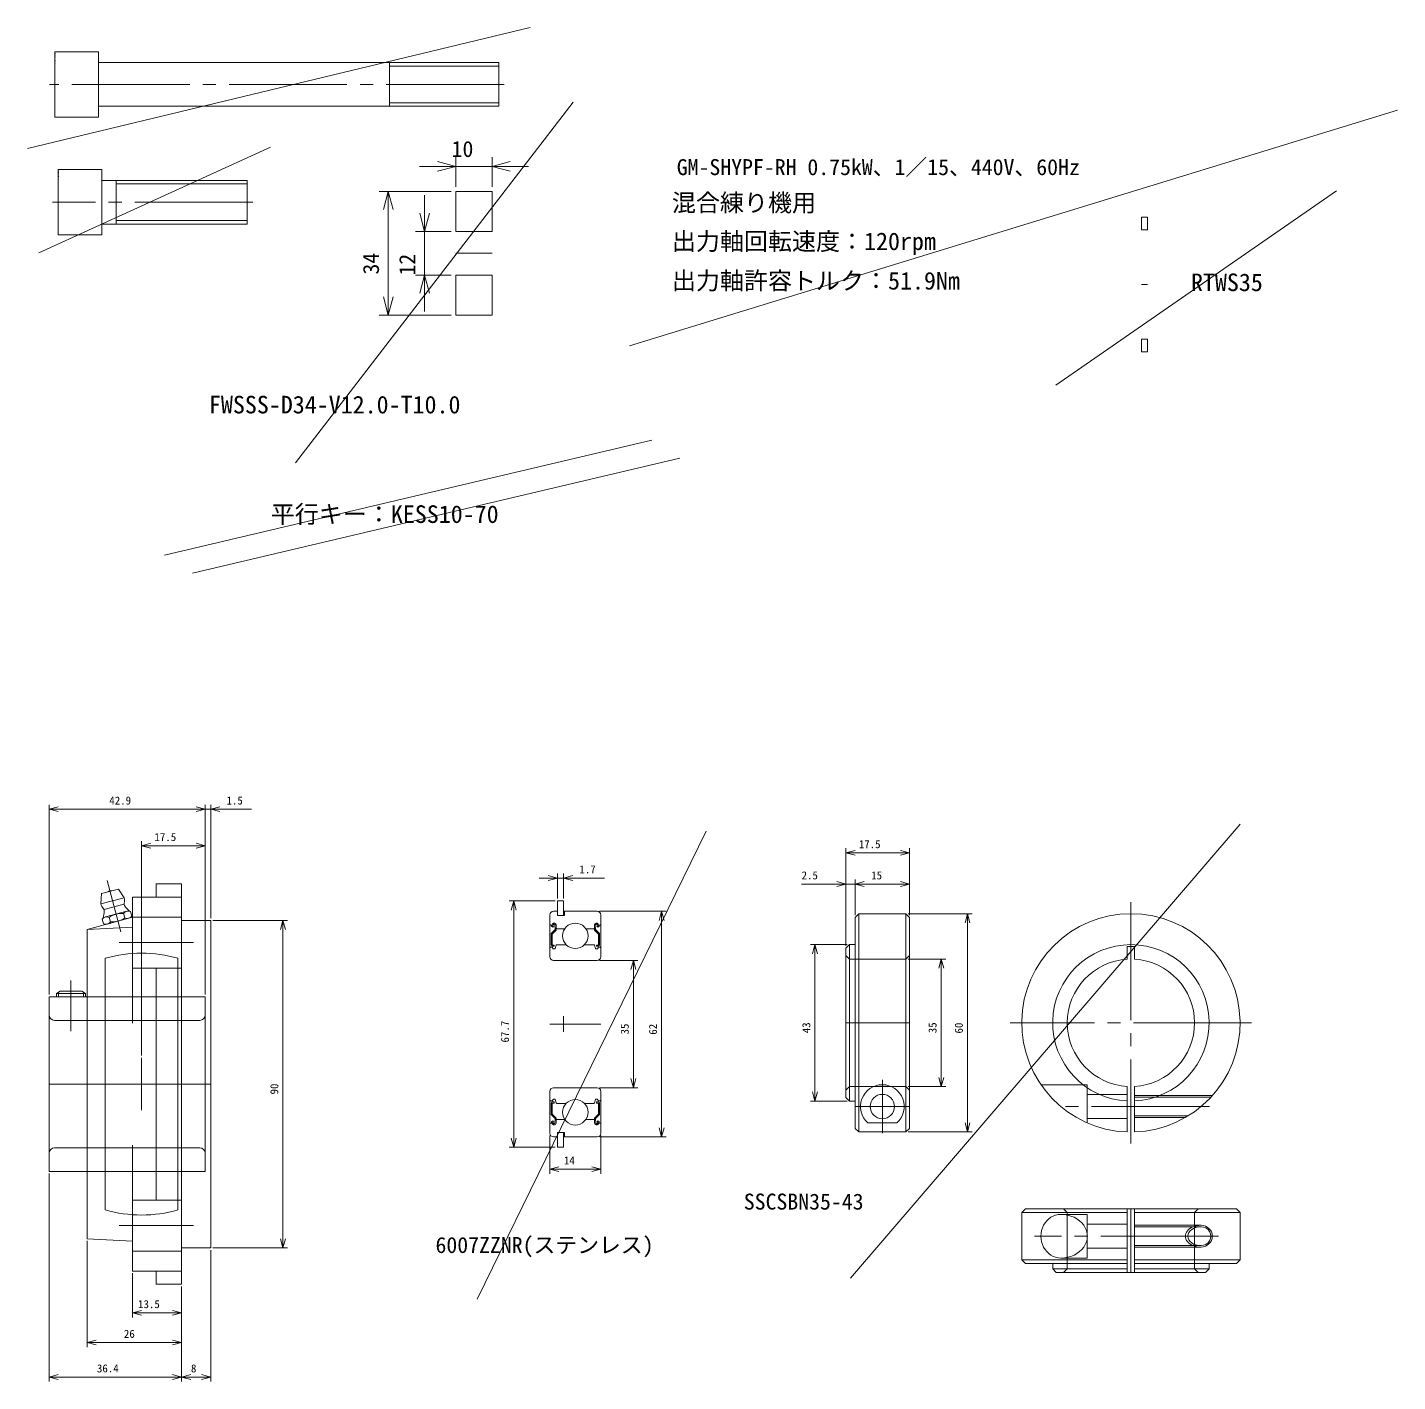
# Model space of a CAD drawing. Units: millimetres at full size. Extents: x -19442 to 19442, y -5866 to 5866.
# Drawn here: x -5400.3 to -5023.7, y 2603.5 to 2975.7 of the extents above; entities that cross this region are included whole.
import ezdxf
from ezdxf.enums import TextEntityAlignment as Align

# ---------------------------------------------------------------- set-up
doc = ezdxf.new("R2010")
doc.units = ezdxf.units.MM
doc.header["$LTSCALE"] = 3.6
doc.linetypes.add('CHAIN2', pattern=[12, 9, -1, 1, -1])
for name, color, linetype, lineweight in [('0-3_04_HIDDEN', 7, 'Continuous', 9), ('0-4_05_CENTER', 2, 'CHAIN2', 9), ('0-5_08_DIM', 3, 'Continuous', 9), ('0-6_0', 2, 'Continuous', 9), ('0-7_10_DRAFT', 1, 'Continuous', 9)]:
    doc.layers.add(name, color=color, linetype=linetype, lineweight=lineweight)
doc.styles.add('ＭＳ ゴシック', font='')
doc.styles.get('ＭＳ ゴシック').set_extended_font_data('MS Gothic')

# ---------------------------------------------------------------- blocks, each defined once
blk = doc.blocks.new('B6007ZZNRa_1')
at = {"layer": '0-6_0'}
for p, q in [((-2.78, 31), (-1.7, 31)), ((-1.7, 31), (-1.7, 29.805)), ((0.2, 31), (9.22, 31)), ((0.2, 31), (0.2, 29.805)), ((-3.78, 30), (-3.78, 18.5)), ((-3.58, 27.2), (-3.28, 27.2)), ((-3.28, 27.2), (-3.049, 27.53)), ((-2.961, 26.61), (-3.206, 26.782)), ((-3.034, 27.028), (-2.803, 27.357)), ((-2.789, 26.855), (-3.034, 27.028)), ((-2.961, 26.61), (-2.789, 26.855)), ((-2.385, 27.234), (-2.338, 25.974)), ((-2.087, 27.272), (-2.008, 26.382)), ((-1.7, 29.805), (0, 29.805)), ((0, 29.805), (0.2, 29.805)), ((8.527, 27.272), (8.448, 26.382)), ((8.478, 26.721), (8.478, 25.85)), ((8.825, 27.234), (8.778, 25.974)), ((9.229, 26.855), (9.474, 27.028)), ((9.401, 26.61), (9.229, 26.855)), ((9.474, 27.028), (9.243, 27.357)), ((9.401, 26.61), (9.646, 26.782)), ((9.72, 27.2), (9.489, 27.53)), ((10.02, 27.2), (9.72, 27.2)), ((10.22, 30), (10.22, 18.5)), ((-2.338, 25.974), (-3.438, 24.874)), ((-3.438, 24.874), (-3.438, 21.7)), ((-3.138, 24.75), (-3.138, 21.7)), ((-1.809, 26.2), (0.314, 26.2)), ((8.249, 26.2), (6.126, 26.2)), ((8.478, 25.85), (9.578, 24.75)), ((8.778, 25.974), (9.878, 24.874)), ((9.578, 24.75), (9.578, 21.7)), ((9.878, 24.874), (9.878, 21.7)), ((-3.58, 21.1), (-3.18, 21.1)), ((-3.18, 21.1), (-2.862, 20.721)), ((-2.618, 21.7), (-3.138, 21.7)), ((-3.138, 21.4), (-2.618, 21.4)), ((-2.709, 20.65), (-2.534, 20.65)), ((-2.618, 21.4), (-2.618, 21.7)), ((-2.346, 20.781), (-2.023, 21.668)), ((-1.835, 21.8), (0.721, 21.8)), ((8.275, 21.8), (5.719, 21.8)), ((8.786, 20.781), (8.463, 21.668)), ((9.149, 20.65), (8.974, 20.65)), ((9.62, 21.1), (9.302, 20.721)), ((10.02, 21.1), (9.62, 21.1)), ((-2.78, 17.5), (9.22, 17.5)), ((-3.78, -18.5), (-3.78, -30)), ((-2.78, -17.5), (9.22, -17.5)), ((10.22, -18.5), (10.22, -30)), ((-3.58, -21.1), (-3.18, -21.1)), ((-3.438, -24.874), (-3.438, -21.7)), ((-3.18, -21.1), (-2.862, -20.721)), ((-3.138, -21.4), (-2.618, -21.4)), ((-3.138, -24.75), (-3.138, -21.7)), ((-2.618, -21.7), (-3.138, -21.7)), ((-2.709, -20.65), (-2.534, -20.65)), ((-2.618, -21.4), (-2.618, -21.7)), ((-2.346, -20.781), (-2.023, -21.668)), ((-1.835, -21.8), (0.721, -21.8)), ((8.275, -21.8), (5.719, -21.8)), ((8.786, -20.781), (8.463, -21.668)), ((9.149, -20.65), (8.974, -20.65)), ((9.058, -21.4), (9.058, -21.7)), ((9.578, -21.4), (9.058, -21.4)), ((9.058, -21.7), (9.578, -21.7)), ((9.62, -21.1), (9.302, -20.721)), ((9.578, -24.75), (9.578, -21.7)), ((10.02, -21.1), (9.62, -21.1)), ((9.878, -24.874), (9.878, -21.7)), ((-2.338, -25.974), (-3.438, -24.874)), ((-2.038, -25.85), (-3.138, -24.75)), ((-2.385, -27.234), (-2.338, -25.974)), ((-2.038, -26.721), (-2.038, -25.85)), ((-1.809, -26.2), (0.314, -26.2)), ((8.249, -26.2), (6.126, -26.2)), ((8.478, -25.85), (9.578, -24.75)), ((8.478, -26.721), (8.478, -25.85)), ((8.778, -25.974), (9.878, -24.874)), ((8.825, -27.234), (8.778, -25.974)), ((-3.58, -27.2), (-3.28, -27.2)), ((-3.28, -27.2), (-3.049, -27.53)), ((-2.961, -26.61), (-3.206, -26.782)), ((-2.789, -26.855), (-3.034, -27.028)), ((-3.034, -27.028), (-2.803, -27.357)), ((-2.961, -26.61), (-2.789, -26.855)), ((-2.087, -27.272), (-2.008, -26.382)), ((-1.7, -29.805), (0, -29.805)), ((-1.7, -31), (-1.7, -29.805)), ((0, -29.805), (0.2, -29.805)), ((0.2, -31), (0.2, -29.805)), ((8.527, -27.272), (8.448, -26.382)), ((9.401, -26.61), (9.229, -26.855)), ((9.229, -26.855), (9.474, -27.028)), ((9.474, -27.028), (9.243, -27.357)), ((9.401, -26.61), (9.646, -26.782)), ((9.72, -27.2), (9.489, -27.53)), ((10.02, -27.2), (9.72, -27.2)), ((-2.78, -31), (-1.7, -31)), ((0.2, -31), (9.22, -31)), ((0.27, -31), (0.27, -31)), ((2.72, -31), (2.72, -31))]:
    blk.add_line(p, q, dxfattribs=at)
for points in [[(0, 29.805), (0, 33.85), (-1.7, 33.85), (-1.7, 31)], [(-2.038, 26.721), (-2.038, 25.85), (-3.138, 24.75)], [(9.578, 21.4), (9.058, 21.4), (9.058, 21.7), (9.578, 21.7)], [(0, -29.805), (0, -33.85), (-1.7, -33.85), (-1.7, -31)]]:
    blk.add_lwpolyline(points, dxfattribs=at)
for centre in [(3.22, 24.25), (3.22, -24.25)]:
    blk.add_circle(centre, 3.5, dxfattribs=at)
for centre, radius, start, end in [((-2.78, 30), 1, 90, 180), ((9.22, 30), 1, 0, 90), ((-3.58, 27.4), 0.2, 180, 270), ((-3.035, 27.027), 0.3, 144.93555, 235.03769), ((-2.615, 27.225), 0.53, 5.06514, 144.93555), ((-2.615, 27.225), 0.23, 2.13108, 144.93555), ((-1.809, 26.4), 0.2, 185.06514, 270), ((8.249, 26.4), 0.2, 270, 354.93486), ((9.055, 27.225), 0.53, 35.06445, 174.93486), ((9.055, 27.225), 0.23, 35.06445, 177.86892), ((9.475, 27.027), 0.3, 304.96231, 35.06445), ((10.02, 27.4), 0.2, 270, 0), ((-3.58, 20.9), 0.2, 90, 180), ((-3.138, 21.7), 0.3, 180, 270), ((-2.709, 20.85), 0.2, 219.99908, 270), ((-2.534, 20.85), 0.2, 270, 339.97033), ((-1.835, 21.6), 0.2, 90, 159.97033), ((8.275, 21.6), 0.2, 20.02967, 90), ((8.974, 20.85), 0.2, 200.02967, 270), ((9.149, 20.85), 0.2, 270, 320.00092), ((9.578, 21.7), 0.3, 270, 0), ((10.02, 20.9), 0.2, 0, 90), ((-2.78, 18.5), 1, 180, 270), ((9.22, 18.5), 1, 270, 0), ((-2.78, -18.5), 1, 90, 180), ((9.22, -18.5), 1, 0, 90), ((-3.58, -20.9), 0.2, 180, 270), ((-3.138, -21.7), 0.3, 90, 180), ((-2.709, -20.85), 0.2, 90, 140.00092), ((-2.534, -20.85), 0.2, 20.02967, 90), ((-1.835, -21.6), 0.2, 200.02967, 270), ((8.275, -21.6), 0.2, 270, 339.97033), ((8.974, -20.85), 0.2, 90, 159.97033), ((9.149, -20.85), 0.2, 39.99908, 90), ((9.578, -21.7), 0.3, 0, 90), ((10.02, -20.9), 0.2, 270, 0), ((-1.809, -26.4), 0.2, 90, 174.93486), ((8.249, -26.4), 0.2, 5.06514, 90), ((-3.58, -27.4), 0.2, 90, 180), ((-2.78, -30), 1, 180, 270), ((-3.035, -27.027), 0.3, 124.96231, 215.06445), ((-2.615, -27.225), 0.53, 215.06445, 354.93486), ((-2.615, -27.225), 0.23, 215.06445, 357.86892), ((9.055, -27.225), 0.53, 185.06514, 324.93555), ((9.055, -27.225), 0.23, 182.13108, 324.93555), ((9.22, -30), 1, 270, 0), ((9.475, -27.027), 0.3, 324.93555, 55.03769), ((10.02, -27.4), 0.2, 0, 90)]:
    blk.add_arc(centre, radius, start, end, dxfattribs=at)
at = {"layer": '0-7_10_DRAFT'}
for p, q in [((-3.78, 0), (10.22, 0)), ((0, 2.154), (0, -2.154))]:
    blk.add_line(p, q, dxfattribs=at)
blk = doc.blocks.new('SCSBN35-43c_1')
at = {"layer": '0-3_04_HIDDEN', "color": 2}
for p, q in [((-19.261, 16), (-12, 16)), ((-17.5, 16.5), (-18.5, 17.5)), ((-17.5, 1), (-17.5, 16.5)), ((-12, 4), (-12, 16)), ((17.5, 16.5), (18.5, 17.5)), ((17.5, 1), (17.5, 16.5)), ((-1, 13.3), (-12, 13.3)), ((19.261, 13), (1, 13)), ((19.261, 12.6), (1, 12.6)), ((-19.261, 4), (-12, 4)), ((-1, 6.7), (-12, 6.7)), ((19.261, 7.4), (1, 7.4)), ((19.261, 7), (1, 7)), ((-17.5, 1), (-18.5, 0)), ((17.5, 1), (18.5, 0))]:
    blk.add_line(p, q, dxfattribs=at)
at = {"layer": '0-4_05_CENTER'}
blk.add_line((24.114, 10), (-26.532, 10), dxfattribs=at)
at = {"layer": '0-6_0'}
for p, q in [((-30, 16.5), (-29, 17.5)), ((-30, 16.5), (-30, 10)), ((-1, 16.5), (-30, 16.5)), ((-29, 17.5), (29, 17.5)), ((-1, 0), (-1, 17.5)), ((1, 0), (1, 17.5)), ((30, 16.5), (1, 16.5)), ((30, 16.5), (29, 17.5)), ((30, 3.5), (30, 16.5)), ((-30, 3.5), (-30, 10)), ((-30, 3.5), (-29, 2.5)), ((-1, 3.5), (-30, 3.5)), ((-29, 2.5), (-1, 2.5)), ((-21.5, 2.5), (-21.5, 1)), ((-21.5, 1), (-20.5, 0)), ((-21.5, 1), (-1, 1)), ((20.5, 0), (-20.5, 0)), ((30, 3.5), (1, 3.5)), ((1, 2.5), (29, 2.5)), ((1, 1), (21.5, 1)), ((20.5, 0), (21.5, 1)), ((21.5, 2.5), (21.5, 1)), ((30, 3.5), (29, 2.5))]:
    blk.add_line(p, q, dxfattribs=at)
for centre, major_axis, ratio, start_param, end_param in [((-19.261, 10), (0, 6), 0.909509, 0, 3.1415927), ((-19.261, 10), (-7.261, 0), 0.826291, 1.5707963, 4.712389), ((19.261, 10), (4.295, 0), 0.69853, 1.5707963, 4.712389), ((19.261, 10), (-3.62, 0), 0.718155, 4.712389, 7.8539816), ((19.261, 10), (3.099, 0), 0.967954, 4.712389, 7.8539816), ((19.261, 10), (-2.735, 0), 0.950639, 1.5707963, 4.712389)]:
    blk.add_ellipse(centre, major_axis=major_axis, ratio=ratio, start_param=start_param, end_param=end_param, dxfattribs=at)
at = {"layer": '0-7_10_DRAFT'}
blk.add_line((0, 0), (0, 17.5), dxfattribs=at)
blk = doc.blocks.new('SCSBN35-43b_1')
at = {"layer": '0-3_04_HIDDEN', "color": 2}
for p, q in [((1, 17.5), (0, 18.5)), ((1, 17.5), (16.5, 17.5)), ((16.5, 17.5), (17.5, 18.5)), ((1, -17.5), (0, -18.5)), ((1, -17.5), (16.5, -17.5)), ((16.5, -17.5), (17.5, -18.5))]:
    blk.add_line(p, q, dxfattribs=at)
at = {"layer": '0-4_05_CENTER'}
for p, q in [((10, -15.637), (10, -30.363)), ((2.637, -23), (17.363, -23))]:
    blk.add_line(p, q, dxfattribs=at)
at = {"layer": '0-6_0'}
for p, q in [((3.5, 30), (2.5, 29)), ((2.5, 29), (2.5, -29)), ((3.5, -30), (3.5, 30)), ((3.5, 30), (10, 30)), ((16.5, 30), (10, 30)), ((16.5, -30), (16.5, 30)), ((16.5, 30), (17.5, 29)), ((17.5, 29), (17.5, -29)), ((1, 21.5), (0, 20.5)), ((0, -20.5), (0, 20.5)), ((2.5, 21.5), (1, 21.5)), ((1, -21.5), (1, 21.5)), ((0, -20.5), (1, -21.5)), ((2.5, -21.5), (1, -21.5)), ((3.5, -30), (2.5, -29)), ((3.5, -30), (16.5, -30)), ((6.026, -27.495), (13.974, -27.495)), ((16.5, -30), (17.5, -29))]:
    blk.add_line(p, q, dxfattribs=at)
blk.add_circle((10, -23), 3.35, dxfattribs=at)
blk.add_arc((10, -23), 6, 311.47521, 228.52479, dxfattribs=at)
at = {"layer": '0-7_10_DRAFT'}
blk.add_line((0, 0), (17.5, 0), dxfattribs=at)
blk = doc.blocks.new('SCSBN35-43a_1')
at = {"layer": '0-3_04_HIDDEN', "color": 2}
for p, q in [((-24.718, -17), (-12, -17)), ((-12, -27.495), (-12, -17)), ((-1, -19.7), (-12, -19.7)), ((22.361, -20), (1, -20)), ((21.996, -20.4), (1, -20.4)), ((-1, -26.3), (-12, -26.3)), ((15.641, -25.6), (1, -25.6)), ((14.967, -26), (1, -26))]:
    blk.add_line(p, q, dxfattribs=at)
blk.add_arc((0, 0), 21.5, 272.66588, 267.33412, dxfattribs=at)
at = {"layer": '0-4_05_CENTER'}
for p, q in [((0, 33.15), (0, -33.15)), ((33.15, 0), (-33.15, 0)), ((21.591, -23), (-21.591, -23))]:
    blk.add_line(p, q, dxfattribs=at)
at = {"layer": '0-6_0'}
for p, q in [((-1, 21), (1, 21)), ((-1, 17.471), (-1, 21)), ((1, 17.471), (1, 21)), ((-1, -29.983), (-1, -17.471)), ((1, -29.983), (1, -17.471))]:
    blk.add_line(p, q, dxfattribs=at)
for radius, start, end in [(30, 271.91021, 268.08979), (17.5, 93.27583, 266.72417), (17.5, 273.27583, 86.72417)]:
    blk.add_arc((0, 0), radius, start, end, dxfattribs=at)
blk = doc.blocks.new('A$C415A6936_1')
at = {"layer": '0-3_04_HIDDEN', "linetype": 'CHAIN2'}
blk.add_line((0, -41.5), (0, 13.5), dxfattribs=at)
at = {"layer": '0-3_04_HIDDEN'}
for p, q in [((9, 0), (-9, 0)), ((-6, -40), (-6, 0)), ((6, -40), (6, 0)), ((-6, -4), (6, -4)), ((-5.053, -40), (-5.053, -4)), ((5.053, -40), (5.053, -4)), ((-6, -40), (6, -40))]:
    blk.add_line(p, q, dxfattribs=at)
blk.add_lwpolyline([(9, 0), (9, 12), (-9, 12), (-9, 0)], dxfattribs=at)
at = {"layer": '0-7_10_DRAFT', "style": 'ＭＳ ゴシック', "width": 1.9}
blk.add_text('CS-M12x40L', height=0.2199, dxfattribs=at).set_placement((6.067, 11.658), align=Align.BOTTOM_LEFT)
blk = doc.blocks.new('A$C564416E9_1')
at = {"layer": '0-6_0'}
for points in [[(0, 17), (-10, 17), (-10, 6), (0, 6)], [(0, -17), (-10, -17), (-10, -6), (0, -6)]]:
    blk.add_lwpolyline(points, close=True, dxfattribs=at)
at = {"layer": '0-7_10_DRAFT'}
blk.add_line((-10, 0), (0, 0), dxfattribs=at)
blk = doc.blocks.new('A$C04153C8E_1')
at = {"layer": '0-6_0'}
for points in [[(0, 18.5), (-1.6, 18.5), (-1.6, 15), (0, 15)], [(0, -18.5), (-1.6, -18.5), (-1.6, -15), (0, -15)]]:
    blk.add_lwpolyline(points, close=True, dxfattribs=at)
at = {"layer": '0-7_10_DRAFT'}
blk.add_line((0, 0), (-1.6, 0), dxfattribs=at)
blk = doc.blocks.new('A$C169F6710_1')
at = {"layer": '0-3_04_HIDDEN', "linetype": 'CHAIN2'}
blk.add_line((0, -111.5), (0, 13.5), dxfattribs=at)
at = {"layer": '0-3_04_HIDDEN'}
for p, q in [((9, 0), (-9, 0)), ((-6, -110), (-6, 0)), ((6, -110), (6, 0)), ((-6, -80), (6, -80)), ((-5.053, -110), (-5.053, -80)), ((5.053, -110), (5.053, -80)), ((-6, -110), (6, -110))]:
    blk.add_line(p, q, dxfattribs=at)
blk.add_lwpolyline([(9, 0), (9, 12), (-9, 12), (-9, 0)], dxfattribs=at)
at = {"layer": '0-7_10_DRAFT', "style": 'ＭＳ ゴシック', "width": 1.9}
blk.add_text('CS-M12x110L', height=0.2199, dxfattribs=at).set_placement((5.794, 11.658), align=Align.BOTTOM_LEFT)
blk = doc.blocks.new('MUCFC207c_1')
at = {"layer": '0-3_04_HIDDEN', "color": 2}
for p, q in [((-22.018, 52.367), (-17.382, 53.609)), ((-15.814, 51.234), (-17.382, 53.609)), ((0, 55), (-7, 55)), ((-7, 51.391), (-7, 55)), ((0, 55), (0, -55)), ((-22.189, 49.526), (-22.018, 52.367)), ((-22.189, 49.526), (-15.814, 51.234)), ((-15.845, 49.418), (-21.254, 47.968)), ((0, 51.391), (-13.5, 51.391)), ((-13.5, 51.391), (-13.5, 16.786)), ((-26, 42.5), (-13.5, 45.849)), ((-21.5, 44.089), (-21.826, 45.306)), ((-20.945, 45.925), (-15.09, 47.494)), ((-14.572, 45.562), (-20.428, 43.993)), ((-19.874, 45.829), (-19.548, 44.612)), ((-15.97, 46.875), (-15.644, 45.658)), ((-14.018, 47.398), (-13.692, 46.181)), ((-13.5, 45.891), (0, 45.891)), ((-26, 42.5), (-13.5, 43.158)), ((-26, -42.5), (-26, 42.5)), ((8, 45), (0, 45)), ((8, 45), (8, -45)), ((-13.5, 31.891), (0, 31.891)), ((-7, 31.723), (-7, 25.501)), ((-36.4, 24), (-36.4, -24)), ((-34.4, 24.9), (-33.361, 25.5)), ((-26.4, 24.9), (-34.4, 24.9)), ((-34.4, 24), (-34.4, 24.9)), ((-33.85, 24), (-33.85, 25.218)), ((-27.439, 25.5), (-33.361, 25.5)), ((-26.4, 24.9), (-27.439, 25.5)), ((-26.95, 24), (-26.95, 25.218)), ((-26.4, 24), (-26.4, 24.9)), ((-7, -25.501), (-7, 25.501)), ((6.5, 24), (6.5, -24)), ((5, 17.5), (-34.9, 17.5)), ((5, -17.5), (-34.9, -17.5)), ((-13.5, -51.391), (-13.5, -16.786)), ((-7, -25.501), (-7, -31.723)), ((-13.5, -31.891), (0, -31.891)), ((-26, -42.5), (-13.5, -43.158)), ((8, -45), (0, -45)), ((-13.5, -45.891), (0, -45.891)), ((0, -51.391), (-13.5, -51.391)), ((-7, -55), (-7, -51.391)), ((0, -55), (-7, -55))]:
    blk.add_line(p, q, dxfattribs=at)
at = {"layer": '0-3_04_HIDDEN', "color": 2, "linetype": 'CHAIN2'}
for p, q in [((-16.724, 41.88), (-20.502, 55.982)), ((-17.158, 38.891), (3.272, 38.891)), ((-30.4, 28.5), (-30.4, 14.5)), ((-17.158, -38.891), (3.272, -38.891))]:
    blk.add_line(p, q, dxfattribs=at)
at = {"layer": '0-3_04_HIDDEN', "color": 2}
for points in [[(6.5, 24), (-26, 24), (-36.4, 24)], [(6.5, -24), (-26, -24), (-36.4, -24)]]:
    blk.add_lwpolyline(points, dxfattribs=at)
for centre, radius, start, end in [((-19.315, 51.551), 1.587, 84.55499, 125.44501), ((-19.001, 50.38), 3.3, 195, 222.05326), ((-19.001, 50.38), 3.3, 347.94674, 15), ((-14.992, 49.524), 0.8, 167.94674, 210.21567), ((-10.498, 52.141), 6, 210.21567, 230.68018), ((-20.541, 44.415), 1.563, 64.73979, 145.26021), ((-27.245, 47.653), 6, 339.31982, 359.78433), ((-22.045, 47.634), 0.8, 359.78433, 42.05326), ((-16.543, 41.205), 5.698, 84.22909, 125.77091), ((-18.975, 50.281), 5.698, 264.22909, 305.77091), ((-14.685, 45.984), 1.563, 64.73979, 145.26021), ((-14.977, 47.072), 1.563, 244.73979, 325.26021), ((-20.832, 45.503), 1.563, 244.73979, 325.26021), ((-34.9, 19), 1.5, 180, 270), ((5, 19), 1.5, 270, 0), ((-34.9, -19), 1.5, 90, 180), ((5, -19), 1.5, 0, 90)]:
    blk.add_arc(centre, radius, start, end, dxfattribs=at)
at = {"layer": '0-7_10_DRAFT'}
for p, q in [((-21, -34.583), (-21, 34.583)), ((-1, -34.583), (-1, 34.583)), ((-11, 7.213), (-11, -7.213)), ((-36.4, 0), (8, 0))]:
    blk.add_line(p, q, dxfattribs=at)
for start, end in [(73.87238, 106.12762), (253.87238, 286.12762)]:
    blk.add_arc((-11, 0), 36, start, end, dxfattribs=at)
blk = doc.blocks.new('_Open30')
at = {"layer": '0-5_08_DIM', "color": 4}
blk.add_line((0, 0), (-1, 0), dxfattribs=at)
blk.add_lwpolyline([(-1, 0.26795), (0, 0), (-1, -0.26795)], dxfattribs=at)

msp = doc.modelspace()

# ---------------------------------------------------------------- linework, layer by layer
at = {"layer": '0-5_08_DIM'}
for p, q in [((-5287.526, 2937.537), (-5292.526, 2937.537)), ((-5282.526, 2931.906), (-5282.526, 2940.037)), ((-5272.526, 2937.537), (-5282.526, 2937.537)), ((-5272.526, 2931.906), (-5272.526, 2940.037)), ((-5267.526, 2937.537), (-5262.526, 2937.537)), ((-5283.776, 2930.656), (-5303.561, 2930.656)), ((-5291.101, 2924.656), (-5291.101, 2929.656)), ((-5301.061, 2901.656), (-5301.061, 2925.656)), ((-5283.776, 2919.656), (-5293.601, 2919.656)), ((-5291.101, 2907.656), (-5291.101, 2919.656)), ((-5283.776, 2907.656), (-5293.601, 2907.656)), ((-5291.101, 2902.656), (-5291.101, 2897.656)), ((-5283.776, 2896.656), (-5303.561, 2896.656)), ((-5394.272, 2709.908), (-5394.272, 2762.083)), ((-5391.772, 2760.833), (-5353.872, 2760.833)), ((-5353.872, 2760.833), (-5356.372, 2760.833)), ((-5351.372, 2709.908), (-5351.372, 2762.083)), ((-5351.372, 2709.908), (-5351.372, 2762.083)), ((-5351.372, 2760.833), (-5349.872, 2760.833)), ((-5349.872, 2730.908), (-5349.872, 2762.083)), ((-5347.372, 2760.833), (-5338.622, 2760.833)), ((-5368.872, 2693.121), (-5368.872, 2752.039)), ((-5366.372, 2750.789), (-5353.872, 2750.789)), ((-5351.372, 2709.908), (-5351.372, 2752.039)), ((-5175.282, 2723.237), (-5175.282, 2750.086)), ((-5157.782, 2731.737), (-5157.782, 2750.086)), ((-5160.282, 2748.836), (-5172.782, 2748.836)), ((-5257.084, 2741.92), (-5259.584, 2741.92)), ((-5254.584, 2736.254), (-5254.584, 2743.17)), ((-5254.584, 2741.92), (-5252.884, 2741.92)), ((-5252.884, 2736.254), (-5252.884, 2743.17)), ((-5250.384, 2741.92), (-5241.634, 2741.92)), ((-5175.282, 2723.237), (-5175.282, 2741.515)), ((-5172.782, 2731.737), (-5172.782, 2741.515)), ((-5172.782, 2731.737), (-5172.782, 2741.515)), ((-5157.782, 2731.737), (-5157.782, 2741.515)), ((-5177.782, 2740.265), (-5187.532, 2740.265)), ((-5172.782, 2740.265), (-5175.282, 2740.265)), ((-5170.282, 2740.265), (-5160.282, 2740.265)), ((-5170.282, 2740.265), (-5167.782, 2740.265)), ((-5255.209, 2735.629), (-5267.855, 2735.629)), ((-5349.247, 2730.283), (-5328.77, 2730.283)), ((-5266.605, 2733.129), (-5266.605, 2670.429)), ((-5243.039, 2732.779), (-5224.684, 2732.779)), ((-5225.934, 2730.279), (-5225.934, 2673.279)), ((-5158.157, 2732.112), (-5140.629, 2732.112)), ((-5330.02, 2727.783), (-5330.02, 2642.783)), ((-5141.879, 2729.612), (-5141.879, 2674.612)), ((-5174.907, 2723.612), (-5185.05, 2723.612)), ((-5243.039, 2719.279), (-5232.449, 2719.279)), ((-5183.8, 2721.112), (-5183.8, 2683.112)), ((-5158.157, 2719.612), (-5147.848, 2719.612)), ((-5233.699, 2716.779), (-5233.699, 2686.779)), ((-5149.098, 2717.112), (-5149.098, 2687.112)), ((-5243.039, 2684.279), (-5232.449, 2684.279)), ((-5158.157, 2684.612), (-5147.848, 2684.612)), ((-5174.907, 2680.612), (-5185.05, 2680.612)), ((-5256.664, 2671.154), (-5256.664, 2660.642)), ((-5243.039, 2670.779), (-5224.684, 2670.779)), ((-5242.664, 2671.154), (-5242.664, 2660.642)), ((-5158.157, 2672.112), (-5140.629, 2672.112)), ((-5255.209, 2667.929), (-5267.855, 2667.929)), ((-5394.272, 2660.658), (-5394.272, 2603.503)), ((-5245.164, 2661.892), (-5254.164, 2661.892)), ((-5383.872, 2642.158), (-5383.872, 2612.994)), ((-5349.247, 2640.283), (-5328.77, 2640.283)), ((-5349.872, 2639.658), (-5349.872, 2603.503)), ((-5371.372, 2633.267), (-5371.372, 2621.161)), ((-5357.872, 2629.658), (-5357.872, 2612.994)), ((-5357.872, 2629.658), (-5357.872, 2603.503)), ((-5357.872, 2629.658), (-5357.872, 2621.161)), ((-5357.872, 2629.658), (-5357.872, 2603.503)), ((-5360.372, 2622.411), (-5368.872, 2622.411)), ((-5360.372, 2614.244), (-5381.372, 2614.244)), ((-5360.372, 2604.753), (-5391.772, 2604.753)), ((-5355.372, 2604.753), (-5352.372, 2604.753))]:
    msp.add_line(p, q, dxfattribs=at)
at = {"layer": '0-6_0', "color": 134}
for p, q in [((-5262.115, 2975.729), (-5400.253, 2942.449)), ((-5333.471, 2942.815), (-5397.143, 2913.741))]:
    msp.add_line(p, q, dxfattribs=at)
at = {"layer": '0-6_0', "color": 3}
for p, q in [((-5250.251, 2955.224), (-5326.525, 2856.027)), ((-5023.672, 2952.972), (-5234.734, 2888.181)), ((-5040.426, 2930.792), (-5117.631, 2877.374)), ((-5228.66, 2862.311), (-5362.555, 2830.688)), ((-5220.941, 2857.359), (-5354.836, 2825.736)), ((-5066.91, 2756.724), (-5174.019, 2631.945)), ((-5213.702, 2754.79), (-5276.612, 2626.141))]:
    msp.add_line(p, q, dxfattribs=at)

# ---------------------------------------------------------------- block references
at = {"layer": '0-5_08_DIM'}
for p, xscale, yscale in [((-5282.526, 2937.537), 5, 5), ((-5351.372, 2760.833), 2.5, 2.5), ((-5351.372, 2760.833), 2.5, 2.5), ((-5351.372, 2750.789), 2.5, 2.5), ((-5157.782, 2748.836), 2.5, 2.5), ((-5254.584, 2741.92), 2.5, 2.5), ((-5175.282, 2740.265), 2.5, 2.5), ((-5157.782, 2740.265), 2.5, 2.5), ((-5242.664, 2661.892), 2.5, 2.5), ((-5357.872, 2622.411), 2.5, 2.5), ((-5357.872, 2614.244), 2.5, 2.5), ((-5357.872, 2604.753), 2.5, 2.5), ((-5349.872, 2604.753), 2.5, 2.5)]:
    msp.add_blockref('_Open30', p, dxfattribs=dict(at, xscale=xscale, yscale=yscale))
for p, xscale, yscale, rotation in [((-5272.526, 2937.537), 5, 5, 180), ((-5301.061, 2930.656), 5, 5, 90), ((-5291.101, 2919.656), 5, 5, 270), ((-5291.101, 2907.656), 5, 5, 90), ((-5301.061, 2896.656), 5, 5, 270), ((-5394.272, 2760.833), 2.5, 2.5, 180), ((-5349.872, 2760.833), 2.5, 2.5, 180), ((-5368.872, 2750.789), 2.5, 2.5, 180), ((-5175.282, 2748.836), 2.5, 2.5, 180), ((-5252.884, 2741.92), 2.5, 2.5, 180), ((-5172.782, 2740.265), 2.5, 2.5, 180), ((-5172.782, 2740.265), 2.5, 2.5, 180), ((-5266.605, 2735.629), 2.5, 2.5, 90), ((-5330.02, 2730.283), 2.5, 2.5, 90), ((-5225.934, 2732.779), 2.5, 2.5, 90), ((-5141.879, 2732.112), 2.5, 2.5, 90), ((-5183.8, 2723.612), 2.5, 2.5, 90), ((-5233.699, 2719.279), 2.5, 2.5, 90), ((-5149.098, 2719.612), 2.5, 2.5, 90), ((-5233.699, 2684.279), 2.5, 2.5, 270), ((-5149.098, 2684.612), 2.5, 2.5, 270), ((-5183.8, 2680.612), 2.5, 2.5, 270), ((-5141.879, 2672.112), 2.5, 2.5, 270), ((-5266.605, 2667.929), 2.5, 2.5, 270), ((-5225.934, 2670.779), 2.5, 2.5, 270), ((-5256.664, 2661.892), 2.5, 2.5, 180), ((-5330.02, 2640.283), 2.5, 2.5, 270), ((-5371.372, 2622.411), 2.5, 2.5, 180), ((-5383.872, 2614.244), 2.5, 2.5, 180), ((-5394.272, 2604.753), 2.5, 2.5, 180), ((-5357.872, 2604.753), 2.5, 2.5, 180)]:
    msp.add_blockref('_Open30', p, dxfattribs=dict(at, xscale=xscale, yscale=yscale, rotation=rotation))
at = {"layer": '0-6_0', "rotation": 90}
for name, p in [('A$C169F6710_1', (-5380.72, 2960.053)), ('A$C415A6936_1', (-5379.827, 2927.674))]:
    msp.add_blockref(name, p, dxfattribs=at)
at = {"layer": '0-6_0'}
for name, p in [('A$C564416E9_1', (-5272.526, 2913.656)), ('A$C04153C8E_1', (-5092.419, 2905.076)), ('MUCFC207c_1', (-5357.872, 2685.283)), ('B6007ZZNRa_1', (-5252.884, 2701.779)), ('SCSBN35-43a_1', (-5096.965, 2702.112)), ('SCSBN35-43b_1', (-5175.282, 2702.112)), ('SCSBN35-43c_1', (-5096.965, 2633.471))]:
    msp.add_blockref(name, p, dxfattribs=at)

# ---------------------------------------------------------------- texts
at = {"layer": '0-5_08_DIM', "style": 'ＭＳ ゴシック'}
for s, height, p in [('10', 4.399, (-5283.669, 2938.787)), ('42.9', 2.199, (-5377.751, 2761.458)), ('1.5', 2.199, (-5345.533, 2761.46)), ('17.5', 2.199, (-5365.337, 2751.416)), ('17.5', 2.199, (-5171.746, 2749.464)), ('1.7', 2.199, (-5248.544, 2742.545)), ('2.5', 2.199, (-5187.478, 2740.892)), ('15', 2.199, (-5168.353, 2740.892)), ('14', 2.199, (-5252.807, 2662.517)), ('13.5', 2.199, (-5369.837, 2623.038)), ('26', 2.199, (-5373.73, 2614.869)), ('36.4', 2.199, (-5381.144, 2605.378)), ('8', 2.199, (-5355.301, 2605.378))]:
    msp.add_text(s, height=height, dxfattribs=at).set_placement(p, align=Align.BOTTOM_LEFT)
for s, height, p in [('34', 4.399, (-5302.311, 2907.799)), ('12', 4.399, (-5292.351, 2907.513)), ('67.7', 2.199, (-5267.23, 2696.707)), ('35', 2.199, (-5234.326, 2698.921)), ('62', 2.199, (-5226.559, 2698.85)), ('43', 2.199, (-5184.425, 2699.255)), ('35', 2.199, (-5149.725, 2699.255)), ('60', 2.199, (-5142.504, 2699.184)), ('90', 2.199, (-5330.645, 2682.426))]:
    msp.add_text(s, height=height, rotation=90, dxfattribs=at).set_placement(p, align=Align.BOTTOM_LEFT)
at = {"layer": '0-6_0', "color": 134, "style": 'ＭＳ ゴシック'}
for s, height, p in [('GM-SHYPF-RH 0.75kW、1／15、440V、60Hz', 4.399, (-5221.79, 2933.807)), ('混合練り機用', 4.839, (-5223.118, 2923.661)), ('出力軸回転速度：120rpm', 4.839, (-5223.118, 2913.061)), ('出力軸許容トルク：51.9Nm', 4.839, (-5223.118, 2902.224)), ('RTWS35', 4.839, (-5080.461, 2901.793)), ('FWSSS-D34-V12.0-T10.0', 4.839, (-5350.358, 2868.17)), ('平行キー：KESS10-70', 4.839, (-5333.364, 2838.065)), ('SSCSBN35-43', 4.399, (-5203.362, 2649.46)), ('6007ZZNR(ステンレス)', 4.399, (-5288.094, 2637.527))]:
    msp.add_text(s, height=height, dxfattribs=at).set_placement(p, align=Align.BOTTOM_LEFT)

doc.saveas('drawing.dxf')
